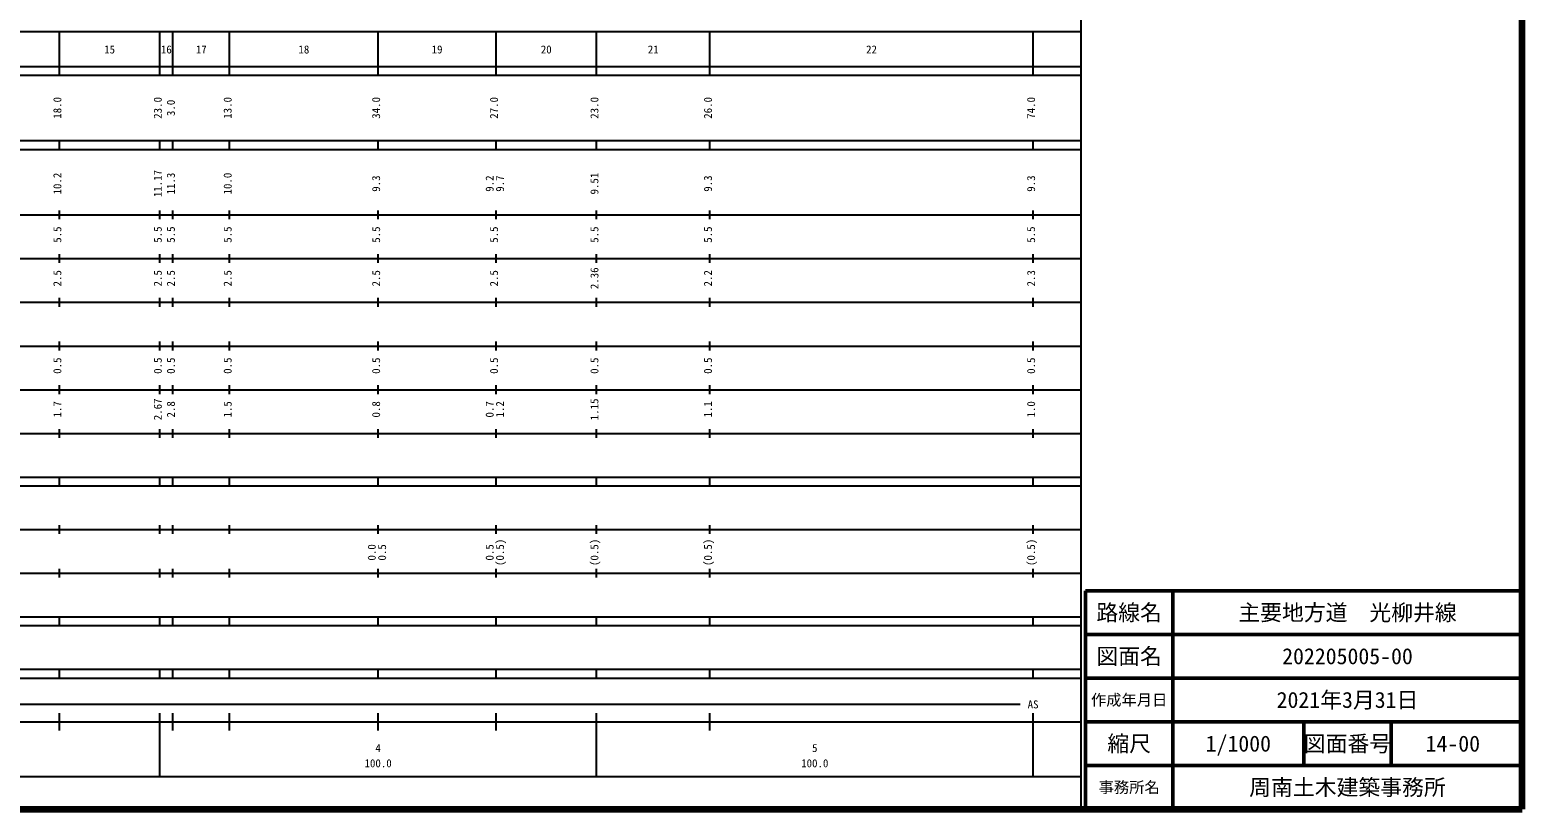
# Model space of a CAD drawing. Units: millimetres on the paper, enlarged 1000 times. Extents: x 40000 to 680000, y 20000 to 380000.
# Drawn here: x 338241 to 680000, y 20000 to 198357 of the extents above; entities that cross this region are included whole.
import ezdxf
from ezdxf.enums import TextEntityAlignment as Align

# ---------------------------------------------------------------- set-up
doc = ezdxf.new("R2010")
doc.units = ezdxf.units.MM
doc.header["$LTSCALE"] = 1000
for name, color, linetype, lineweight in [('M-TTL', 2, 'Continuous', 140), ('M-TTL-BAND', 7, 'Continuous', 25), ('M-TTL-FRAM', 2, 'Continuous', 50), ('M-TTL-LINE', 7, 'Continuous', 50)]:
    doc.layers.add(name, color=color, linetype=linetype, lineweight=lineweight)
doc.layers.add('M-TTL-TXT', color=7, linetype='Continuous')
doc.styles.add('ＭＳ ゴシック', font='')
doc.styles.get('ＭＳ ゴシック').set_extended_font_data('MS Gothic')

msp = doc.modelspace()

# ---------------------------------------------------------------- linework, layer by layer
at = {"layer": 'M-TTL'}
for p, q in [((680000, 20000), (680000, 380000)), ((40000, 20000), (680000, 20000))]:
    msp.add_line(p, q, dxfattribs=at)
at = {"layer": 'M-TTL-BAND'}
for p, q in [((579000, 20000), (579000, 370000)), ((68000, 198000), (579000, 198000)), ((345000, 188000), (345000, 198000)), ((368000, 188000), (368000, 198000)), ((371000, 188000), (371000, 198000)), ((384000, 188000), (384000, 198000)), ((418000, 188000), (418000, 198000)), ((445000, 188000), (445000, 198000)), ((468000, 188000), (468000, 198000)), ((494000, 188000), (494000, 198000)), ((568000, 188000), (568000, 198000)), ((40000, 190000), (579000, 190000)), ((40000, 188000), (579000, 188000)), ((40000, 173000), (579000, 173000)), ((40000, 171000), (579000, 171000)), ((345000, 171000), (345000, 173000)), ((368000, 171000), (368000, 173000)), ((371000, 171000), (371000, 173000)), ((384000, 171000), (384000, 173000)), ((418000, 171000), (418000, 173000)), ((445000, 171000), (445000, 173000)), ((468000, 171000), (468000, 173000)), ((494000, 171000), (494000, 173000)), ((568000, 171000), (568000, 173000)), ((40000, 156000), (579000, 156000)), ((345000, 155000), (345000, 157000)), ((368000, 155000), (368000, 157000)), ((371000, 155000), (371000, 157000)), ((384000, 155000), (384000, 157000)), ((418000, 155000), (418000, 157000)), ((445000, 155000), (445000, 157000)), ((468000, 155000), (468000, 157000)), ((494000, 155000), (494000, 157000)), ((568000, 155000), (568000, 157000)), ((345000, 145000), (345000, 147000)), ((368000, 145000), (368000, 147000)), ((371000, 145000), (371000, 147000)), ((384000, 145000), (384000, 147000)), ((418000, 145000), (418000, 147000)), ((445000, 145000), (445000, 147000)), ((468000, 145000), (468000, 147000)), ((494000, 145000), (494000, 147000)), ((568000, 145000), (568000, 147000)), ((46000, 146000), (579000, 146000)), ((345000, 135000), (345000, 137000)), ((368000, 135000), (368000, 137000)), ((371000, 135000), (371000, 137000)), ((384000, 135000), (384000, 137000)), ((418000, 135000), (418000, 137000)), ((445000, 135000), (445000, 137000)), ((468000, 135000), (468000, 137000)), ((494000, 135000), (494000, 137000)), ((568000, 135000), (568000, 137000)), ((52000, 136000), (579000, 136000)), ((345000, 125000), (345000, 127000)), ((368000, 125000), (368000, 127000)), ((371000, 125000), (371000, 127000)), ((384000, 125000), (384000, 127000)), ((418000, 125000), (418000, 127000)), ((445000, 125000), (445000, 127000)), ((468000, 125000), (468000, 127000)), ((494000, 125000), (494000, 127000)), ((568000, 125000), (568000, 127000)), ((46000, 126000), (579000, 126000)), ((345000, 115000), (345000, 117000)), ((368000, 115000), (368000, 117000)), ((371000, 115000), (371000, 117000)), ((384000, 115000), (384000, 117000)), ((418000, 115000), (418000, 117000)), ((445000, 115000), (445000, 117000)), ((468000, 115000), (468000, 117000)), ((494000, 115000), (494000, 117000)), ((568000, 115000), (568000, 117000)), ((52000, 116000), (579000, 116000)), ((46000, 106000), (579000, 106000)), ((345000, 105000), (345000, 107000)), ((368000, 105000), (368000, 107000)), ((371000, 105000), (371000, 107000)), ((384000, 105000), (384000, 107000)), ((418000, 105000), (418000, 107000)), ((445000, 105000), (445000, 107000)), ((468000, 105000), (468000, 107000)), ((494000, 105000), (494000, 107000)), ((568000, 105000), (568000, 107000)), ((40000, 96000), (579000, 96000)), ((345000, 94000), (345000, 96000)), ((368000, 94000), (368000, 96000)), ((371000, 94000), (371000, 96000)), ((384000, 94000), (384000, 96000)), ((418000, 94000), (418000, 96000)), ((445000, 94000), (445000, 96000)), ((468000, 94000), (468000, 96000)), ((494000, 94000), (494000, 96000)), ((568000, 94000), (568000, 96000)), ((40000, 94000), (579000, 94000)), ((49000, 84000), (579000, 84000)), ((345000, 83000), (345000, 85000)), ((368000, 83000), (368000, 85000)), ((371000, 83000), (371000, 85000)), ((384000, 83000), (384000, 85000)), ((418000, 83000), (418000, 85000)), ((445000, 83000), (445000, 85000)), ((468000, 83000), (468000, 85000)), ((494000, 83000), (494000, 85000)), ((568000, 83000), (568000, 85000)), ((40000, 74000), (579000, 74000)), ((345000, 73000), (345000, 75000)), ((368000, 73000), (368000, 75000)), ((371000, 73000), (371000, 75000)), ((384000, 73000), (384000, 75000)), ((418000, 73000), (418000, 75000)), ((445000, 73000), (445000, 75000)), ((468000, 73000), (468000, 75000)), ((494000, 73000), (494000, 75000)), ((568000, 73000), (568000, 75000)), ((40000, 64000), (579000, 64000)), ((40000, 62000), (579000, 62000)), ((345000, 62000), (345000, 64000)), ((368000, 62000), (368000, 64000)), ((371000, 62000), (371000, 64000)), ((384000, 62000), (384000, 64000)), ((418000, 62000), (418000, 64000)), ((445000, 62000), (445000, 64000)), ((468000, 62000), (468000, 64000)), ((494000, 62000), (494000, 64000)), ((568000, 62000), (568000, 64000)), ((40000, 52000), (579000, 52000)), ((345000, 50000), (345000, 52000)), ((368000, 50000), (368000, 52000)), ((371000, 50000), (371000, 52000)), ((384000, 50000), (384000, 52000)), ((418000, 50000), (418000, 52000)), ((445000, 50000), (445000, 52000)), ((468000, 50000), (468000, 52000)), ((494000, 50000), (494000, 52000)), ((568000, 50000), (568000, 52000)), ((40000, 50000), (579000, 50000)), ((71000, 44000), (565000, 44000)), ((345000, 38000), (345000, 42000)), ((368000, 27500), (368000, 42000)), ((371000, 38000), (371000, 42000)), ((384000, 38000), (384000, 42000)), ((418000, 38000), (418000, 42000)), ((445000, 38000), (445000, 42000)), ((468000, 27500), (468000, 42000)), ((494000, 38000), (494000, 42000)), ((568000, 27500), (568000, 42000)), ((40000, 40000), (579000, 40000)), ((68000, 27500), (579000, 27500))]:
    msp.add_line(p, q, dxfattribs=at)
at = {"layer": 'M-TTL-FRAM'}
for p, q in [((680000, 70000), (580000, 70000)), ((580000, 70000), (580000, 20000))]:
    msp.add_line(p, q, dxfattribs=at)
at = {"layer": 'M-TTL-LINE'}
for p, q in [((600000, 70000), (600000, 20000)), ((680000, 60000), (580000, 60000)), ((680000, 50000), (580000, 50000)), ((680000, 40000), (580000, 40000)), ((630000, 40000), (630000, 30000)), ((650000, 40000), (650000, 30000)), ((680000, 30000), (580000, 30000))]:
    msp.add_line(p, q, dxfattribs=at)

# ---------------------------------------------------------------- texts
at = {"layer": 'M-TTL-BAND', "style": 'ＭＳ ゴシック'}
for s, p in [('15', (356500, 192405)), ('16', (369500, 192405)), ('17', (377500, 192405)), ('18', (401000, 192405)), ('19', (431500, 192405)), ('20', (456500, 192405)), ('21', (481000, 192405)), ('22', (531000, 192405)), ('AS', (568000, 42500)), ('4', (418000, 32523)), ('5', (518000, 32523)), ('100.0', (418000, 29033)), ('100.0', (518000, 29033))]:
    msp.add_text(s, height=1833, dxfattribs=at).set_placement(p, align=Align.BOTTOM_CENTER)
for s, p in [('18.0', (346000, 180500)), ('23.0', (369000, 180500)), ('3.0', (372000, 180500)), ('13.0', (385000, 180500)), ('34.0', (419000, 180500)), ('27.0', (446000, 180500)), ('23.0', (469000, 180500)), ('26.0', (495000, 180500)), ('74.0', (569000, 180500)), ('10.2', (346000, 163174)), ('11.17', (369000, 163174)), ('11.3', (372000, 163174)), ('10.0', (385000, 163174)), ('9.3', (419000, 163174)), ('9.2', (445000, 163174)), ('9.7', (447370, 163174)), ('9.51', (469000, 163174)), ('9.3', (495000, 163174)), ('9.3', (569000, 163174)), ('5.5', (346000, 151500)), ('5.5', (369000, 151500)), ('5.5', (372000, 151500)), ('5.5', (385000, 151500)), ('5.5', (419000, 151500)), ('5.5', (446000, 151500)), ('5.5', (469000, 151500)), ('5.5', (495000, 151500)), ('5.5', (569000, 151500)), ('2.36', (469000, 141500)), ('2.5', (346000, 141500)), ('2.5', (369000, 141500)), ('2.5', (372000, 141500)), ('2.5', (385000, 141500)), ('2.5', (419000, 141500)), ('2.5', (446000, 141500)), ('2.2', (495000, 141500)), ('2.3', (569000, 141500)), ('0.5', (346000, 121500)), ('0.5', (369000, 121500)), ('0.5', (372000, 121500)), ('0.5', (385000, 121500)), ('0.5', (419000, 121500)), ('0.5', (446000, 121500)), ('0.5', (469000, 121500)), ('0.5', (495000, 121500)), ('0.5', (569000, 121500)), ('1.7', (346000, 111500)), ('2.67', (369000, 111500)), ('2.8', (372000, 111500)), ('1.5', (385000, 111500)), ('0.8', (419000, 111500)), ('0.7', (445000, 111500)), ('1.2', (447370, 111500)), ('1.15', (469000, 111500)), ('1.1', (495000, 111500)), ('1.0', (569000, 111500)), ('0.0', (418000, 78764)), ('0.5', (420370, 78764)), ('0.5', (445000, 78764)), ('(0.5)', (447370, 78764)), ('(0.5)', (469000, 78764)), ('(0.5)', (495000, 78764)), ('(0.5)', (569000, 78764))]:
    msp.add_text(s, height=1833, rotation=90, dxfattribs=at).set_placement(p, align=Align.BOTTOM_CENTER)
at = {"layer": 'M-TTL-TXT', "style": 'ＭＳ ゴシック'}
for s, height, p in [('路線名', 3666, (590000, 65000)), ('路線名', 3666, (590000, 65000)), ('主要地方道\u3000光柳井線', 3666, (640000, 65000)), ('図面名', 3666, (590000, 55000)), ('図面名', 3666, (590000, 55000)), ('202205005-00', 3666, (640000, 55000)), ('作成年月日', 2566, (590000, 45000)), ('作成年月日', 2566, (590000, 45000)), ('2021年3月31日', 3666, (640000, 45000)), ('縮尺', 3666, (590000, 35000)), ('縮尺', 3666, (590000, 35000)), ('1/1000', 3666, (615000, 35000)), ('図面番号', 3666, (640000, 35000)), ('図面番号', 3666, (640000, 35000)), ('14-00', 3666, (664125, 35000)), ('周南土木建築事務所', 3666, (640000, 25000)), ('事務所名', 2566, (590000, 25000)), ('事務所名', 2566, (590000, 25000))]:
    msp.add_text(s, height=height, dxfattribs=at).set_placement(p, align=Align.MIDDLE_CENTER)

doc.saveas('drawing.dxf')
